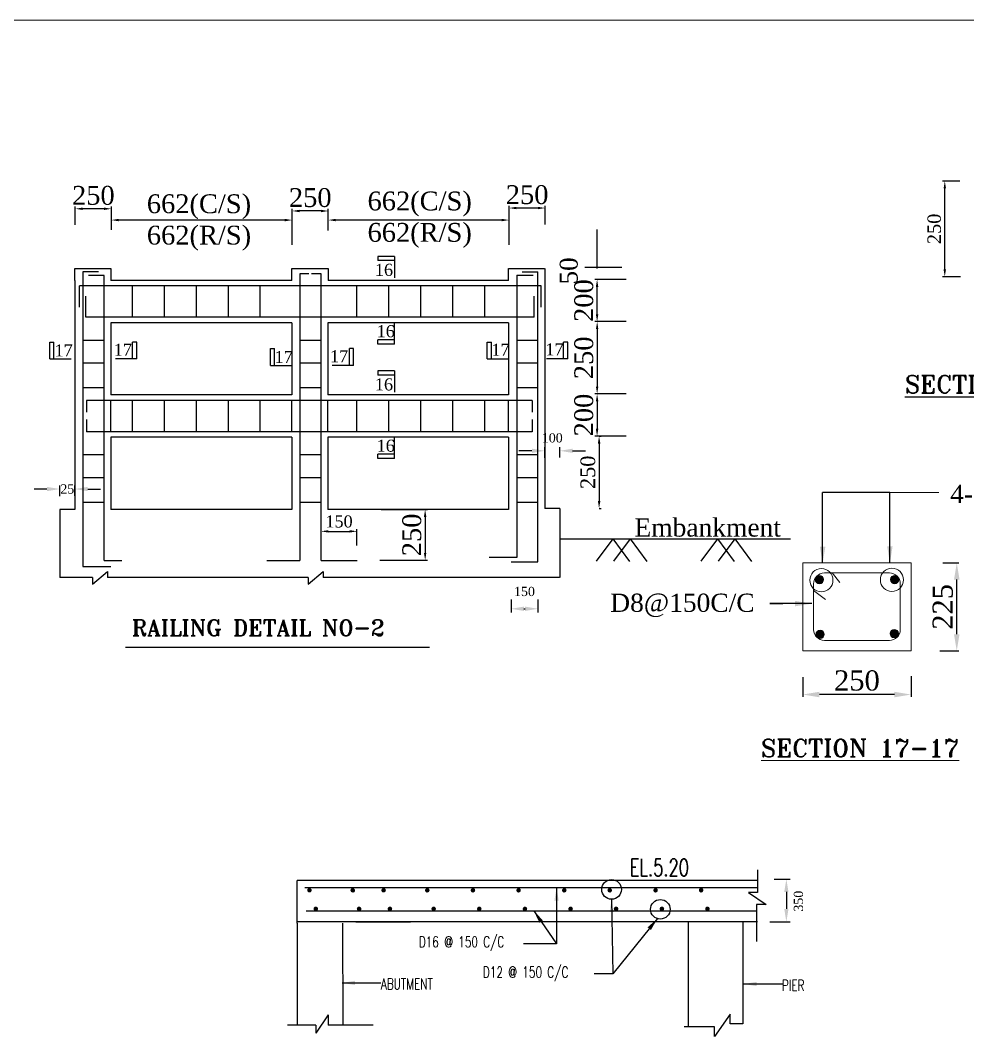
# Model space of a CAD drawing. Extents: x -545075 to 1728153, y -708141 to -305611.
# Drawn here: x 1132275 to 1157959, y -637099 to -609549 of the extents above; entities that cross this region are included whole.
import ezdxf

# ---------------------------------------------------------------- set-up
doc = ezdxf.new("R2010")
doc.units = 0
doc.header["$MEASUREMENT"] = 0
doc.layers.get('0').update_dxf_attribs({"linetype": 'CONTINUOUS'})
doc.layers.get('DEFPOINTS').update_dxf_attribs({"linetype": 'CONTINUOUS'})
doc.layers.add('LINE', color=7, linetype='CONTINUOUS')
doc.layers.add('Other line', color=7, linetype='CONTINUOUS', lineweight=15)
doc.styles.add('BIG', font='ROMANT.SHX')
doc.styles.add('RS100', font='ROMANS', dxfattribs={"width": 0.7, "height": 100})
doc.styles.get("Standard").update_dxf_attribs({"font": 'times.ttf', "height": 250})
doc.styles.add('style1', font='times.ttf')
doc.dimstyles.new('3', dxfattribs={"dimtxt": 225, "dimasz": 350, "dimexe": 100, "dimexo": 25, "dimgap": 9, "dimtad": 0, "dimdec": 0, "dimzin": 0, "dimdsep": 46, "dimtxsty": 'Standard', "dimcen": 0, "dimclrt": 256, "dimadec": 0, "dimazin": 0, "dimtfac": 1, "dimtdec": 0, "dimtofl": 0, "dimtmove": 2, "dimatfit": 3, "dimfxl": 1, "dimtolj": 1, "dimtzin": 0, "dimarcsym": 0})
doc.dimstyles.get("Standard").update_dxf_attribs({"dimtxt": 75, "dimasz": 75, "dimexe": 60, "dimexo": 60, "dimgap": 100, "dimtad": 1, "dimdec": 0, "dimzin": 0, "dimdsep": 46, "dimtxsty": 'style1', "dimcen": 0.09, "dimclrd": 5, "dimclre": 5, "dimadec": 0, "dimazin": 0, "dimtfac": 1, "dimtdec": 0, "dimtofl": 0, "dimtmove": 0, "dimatfit": 3, "dimfxl": 1, "dimtolj": 1, "dimtzin": 0, "dimarcsym": 0})

# ---------------------------------------------------------------- blocks, each defined once
blk = doc.blocks.new('*D103')
at = {"layer": 'DEFPOINTS', "color": 0, "lineweight": -2}
for p in [(1145525, -614637), (1146505, -615140), (1145525, -615271)]:
    blk.add_point(p, dxfattribs=at)
at = {"layer": 'LINE', "lineweight": -2}
for p, q in [((1145525, -615211), (1145525, -614577)), ((1146305, -614637), (1145725, -614637)), ((1146505, -615080), (1146505, -614577))]:
    blk.add_line(p, q, dxfattribs=at)
for points in [[(1145725, -614604), (1145725, -614670), (1145525, -614637)], [(1146305, -614604), (1146305, -614670), (1146505, -614637)]]:
    blk.add_solid(points, dxfattribs=at)
at = {"layer": 'LINE', "color": 0, "insert": (1146015, -614277), "char_height": 70, "attachment_point": 5, "style": 'style1'}
blk.add_mtext('\\A1;{\\H7.292x;250}', dxfattribs=at)
blk = doc.blocks.new('*D104')
at = {"layer": 'DEFPOINTS', "color": 0, "lineweight": -2}
for p in [(1133764, -614657), (1133764, -615150), (1134744, -615288)]:
    blk.add_point(p, dxfattribs=at)
at = {"layer": 'LINE', "lineweight": -2}
for p, q in [((1133764, -615090), (1133764, -614597)), ((1134744, -615228), (1134744, -614597)), ((1134544, -614657), (1133964, -614657))]:
    blk.add_line(p, q, dxfattribs=at)
for points in [[(1133964, -614624), (1133964, -614690), (1133764, -614657)], [(1134544, -614624), (1134544, -614690), (1134744, -614657)]]:
    blk.add_solid(points, dxfattribs=at)
at = {"layer": 'LINE', "color": 0, "insert": (1134254, -614297), "char_height": 70, "attachment_point": 5, "style": 'style1'}
blk.add_mtext('\\A1;{\\H7.292x;250}', dxfattribs=at)
blk = doc.blocks.new('*D105')
at = {"layer": 'DEFPOINTS', "color": 0, "lineweight": -2}
for p in [(1139645, -614717), (1139645, -615305), (1140625, -615305)]:
    blk.add_point(p, dxfattribs=at)
at = {"layer": 'LINE', "lineweight": -2}
for p, q in [((1139645, -615245), (1139645, -614657)), ((1140425, -614717), (1139845, -614717)), ((1140625, -615245), (1140625, -614657))]:
    blk.add_line(p, q, dxfattribs=at)
for points in [[(1139845, -614684), (1139845, -614750), (1139645, -614717)], [(1140425, -614684), (1140425, -614750), (1140625, -614717)]]:
    blk.add_solid(points, dxfattribs=at)
at = {"layer": 'LINE', "color": 0, "insert": (1140135, -614357), "char_height": 70, "attachment_point": 5, "style": 'style1'}
blk.add_mtext('\\A1;{\\H7.292x;250}', dxfattribs=at)
blk = doc.blocks.new('*D106')
at = {"layer": 'DEFPOINTS', "color": 0, "lineweight": -2}
for p in [(1141998, -622809), (1141957, -624186), (1143250, -624186)]:
    blk.add_point(p, dxfattribs=at)
at = {"layer": 'LINE', "lineweight": -2}
for p, q in [((1142058, -622809), (1143310, -622809)), ((1143250, -623009), (1143250, -623986)), ((1142017, -624186), (1143310, -624186))]:
    blk.add_line(p, q, dxfattribs=at)
for points in [[(1143217, -623009), (1143283, -623009), (1143250, -622809)], [(1143217, -623986), (1143283, -623986), (1143250, -624186)]]:
    blk.add_solid(points, dxfattribs=at)
at = {"layer": 'LINE', "color": 0, "insert": (1142890, -623497), "char_height": 70, "attachment_point": 5, "rotation": 90, "style": 'style1'}
blk.add_mtext('\\A1;{\\H7.292x;250}', dxfattribs=at)
blk = doc.blocks.new('*D107')
at = {"layer": 'DEFPOINTS', "color": 0, "lineweight": -2}
for p in [(1141402, -623401), (1140428, -623766), (1141402, -623844)]:
    blk.add_point(p, dxfattribs=at)
at = {"layer": 'LINE', "lineweight": -2}
for p, q in [((1140428, -623706), (1140428, -623341)), ((1140628, -623401), (1141202, -623401)), ((1141402, -623784), (1141402, -623341))]:
    blk.add_line(p, q, dxfattribs=at)
for points in [[(1140628, -623368), (1140628, -623434), (1140428, -623401)], [(1141202, -623368), (1141202, -623434), (1141402, -623401)]]:
    blk.add_solid(points, dxfattribs=at)
at = {"layer": 'LINE', "color": 0, "insert": (1140915, -623135), "char_height": 70, "attachment_point": 5, "style": 'style1'}
blk.add_mtext('\\A1;{\\H4.667x;150}', dxfattribs=at)
blk = doc.blocks.new('*D108')
at = {"layer": 'DEFPOINTS', "color": 0, "lineweight": -2}
for p in [(1147912, -616574), (1148757, -616574), (1148757, -617717)]:
    blk.add_point(p, dxfattribs=at)
at = {"layer": 'LINE', "lineweight": -2}
for p, q in [((1148697, -616574), (1147852, -616574)), ((1147912, -617517), (1147912, -616774)), ((1148697, -617717), (1147852, -617717))]:
    blk.add_line(p, q, dxfattribs=at)
for points in [[(1147878, -616774), (1147945, -616774), (1147912, -616574)], [(1147878, -617517), (1147945, -617517), (1147912, -617717)]]:
    blk.add_solid(points, dxfattribs=at)
at = {"layer": 'LINE', "color": 0, "insert": (1147552, -617145), "char_height": 70, "attachment_point": 5, "rotation": 90, "style": 'style1'}
blk.add_mtext('\\A1;{\\H7.292x;200}', dxfattribs=at)
blk = doc.blocks.new('*D109')
at = {"layer": 'DEFPOINTS', "color": 0, "lineweight": -2}
for p in [(1148757, -617717), (1147913, -619677), (1148757, -619677)]:
    blk.add_point(p, dxfattribs=at)
at = {"layer": 'LINE', "lineweight": -2}
for p, q in [((1148697, -617717), (1147853, -617717)), ((1147913, -617917), (1147913, -619477)), ((1148697, -619677), (1147853, -619677))]:
    blk.add_line(p, q, dxfattribs=at)
for points in [[(1147880, -617917), (1147946, -617917), (1147913, -617717)], [(1147880, -619477), (1147946, -619477), (1147913, -619677)]]:
    blk.add_solid(points, dxfattribs=at)
at = {"layer": 'LINE', "color": 0, "insert": (1147553, -618697), "char_height": 70, "attachment_point": 5, "rotation": 90, "style": 'style1'}
blk.add_mtext('\\A1;{\\H7.292x;250}', dxfattribs=at)
blk = doc.blocks.new('*D110')
at = {"layer": 'DEFPOINTS', "color": 0, "lineweight": -2}
for p in [(1148757, -619677), (1147912, -620821), (1148757, -620821)]:
    blk.add_point(p, dxfattribs=at)
at = {"layer": 'LINE', "lineweight": -2}
for p, q in [((1148697, -619677), (1147852, -619677)), ((1147912, -619877), (1147912, -620621)), ((1148697, -620821), (1147852, -620821))]:
    blk.add_line(p, q, dxfattribs=at)
for points in [[(1147878, -619877), (1147945, -619877), (1147912, -619677)], [(1147878, -620621), (1147945, -620621), (1147912, -620821)]]:
    blk.add_solid(points, dxfattribs=at)
at = {"layer": 'LINE', "color": 0, "insert": (1147552, -620249), "char_height": 70, "attachment_point": 5, "rotation": 90, "style": 'style1'}
blk.add_mtext('\\A1;{\\H7.292x;200}', dxfattribs=at)
blk = doc.blocks.new('*D87')
at = {"layer": 'DEFPOINTS', "color": 0, "lineweight": -2}
for p in [(1145578, -625224), (1146308, -625224), (1146308, -625500)]:
    blk.add_point(p, dxfattribs=at)
at = {"layer": 'LINE', "color": 0, "lineweight": -2}
for p, q in [((1145578, -625249), (1145578, -625600)), ((1146308, -625249), (1146308, -625600)), ((1145928, -625500), (1145958, -625500))]:
    blk.add_line(p, q, dxfattribs=at)
for points in [[(1145928, -625442), (1145928, -625559), (1145578, -625500)], [(1145958, -625442), (1145958, -625559), (1146308, -625500)]]:
    blk.add_solid(points, dxfattribs=at)
at = {"layer": 'LINE', "insert": (1145943, -625032), "char_height": 250, "attachment_point": 5}
blk.add_mtext('\\A1;150', dxfattribs=at)
blk = doc.blocks.new('*D121')
at = {"layer": 'DEFPOINTS', "color": 0, "lineweight": -2}
for p in [(1157338, -613906), (1157802, -613906), (1157823, -616498)]:
    blk.add_point(p, dxfattribs=at)
at = {"layer": 'LINE', "lineweight": -2}
for p, q in [((1157742, -613906), (1157278, -613906)), ((1157338, -616298), (1157338, -614106)), ((1157763, -616498), (1157278, -616498))]:
    blk.add_line(p, q, dxfattribs=at)
for points in [[(1157305, -614106), (1157371, -614106), (1157338, -613906)], [(1157305, -616298), (1157371, -616298), (1157338, -616498)]]:
    blk.add_solid(points, dxfattribs=at)
at = {"layer": 'LINE', "color": 0, "insert": (1157053, -615202), "char_height": 50, "attachment_point": 5, "rotation": 90, "style": 'style1'}
blk.add_mtext('\\A1;{\\H7.292x;250}', dxfattribs=at)
blk = doc.blocks.new('*D126')
at = {"layer": 'DEFPOINTS', "color": 0, "lineweight": -2}
for p in [(1133752, -622254), (1133346, -622469), (1133752, -622460)]:
    blk.add_point(p, dxfattribs=at)
at = {"layer": 'LINE', "color": 0, "lineweight": -2}
for p, q in [((1132996, -622254), (1132646, -622254)), ((1133346, -622444), (1133346, -622154)), ((1133752, -622435), (1133752, -622154)), ((1134102, -622254), (1134452, -622254))]:
    blk.add_line(p, q, dxfattribs=at)
for points in [[(1132996, -622196), (1132996, -622312), (1133346, -622254)], [(1134102, -622196), (1134102, -622312), (1133752, -622254)]]:
    blk.add_solid(points, dxfattribs=at)
at = {"layer": 'LINE', "insert": (1133549, -622254), "char_height": 250, "attachment_point": 5}
blk.add_mtext('\\A1;25', dxfattribs=at)
blk = doc.blocks.new('*D127')
at = {"layer": 'DEFPOINTS', "color": 0, "lineweight": -2}
for p in [(1146899, -621218), (1146493, -621433), (1146899, -621424)]:
    blk.add_point(p, dxfattribs=at)
at = {"layer": 'LINE', "color": 0, "lineweight": -2}
for p, q in [((1146143, -621218), (1145793, -621218)), ((1146493, -621408), (1146493, -621118)), ((1146899, -621399), (1146899, -621118)), ((1147249, -621218), (1147599, -621218))]:
    blk.add_line(p, q, dxfattribs=at)
for points in [[(1146143, -621160), (1146143, -621276), (1146493, -621218)], [(1147249, -621160), (1147249, -621276), (1146899, -621218)]]:
    blk.add_solid(points, dxfattribs=at)
at = {"layer": 'LINE', "insert": (1146696, -620868), "char_height": 250, "attachment_point": 5}
blk.add_mtext('\\A1;100', dxfattribs=at)
blk = doc.blocks.new('*D152')
at = {"layer": 'DEFPOINTS', "color": 0, "lineweight": -2}
for p in [(1153488, -627292), (1156424, -627268), (1153488, -627825)]:
    blk.add_point(p, dxfattribs=at)
at = {"layer": 'LINE', "lineweight": -2}
for p, q in [((1153488, -627352), (1153488, -627885)), ((1156424, -627328), (1156424, -627885)), ((1155974, -627825), (1153938, -627825))]:
    blk.add_line(p, q, dxfattribs=at)
for points in [[(1153938, -627750), (1153938, -627900), (1153488, -627825)], [(1155974, -627750), (1155974, -627900), (1156424, -627825)]]:
    blk.add_solid(points, dxfattribs=at)
at = {"layer": 'LINE', "color": 0, "lineweight": 13, "insert": (1154956, -627447), "char_height": 75, "attachment_point": 5, "style": 'style1'}
blk.add_mtext('\\A1;{\\H7.292x;250}', dxfattribs=at)
blk = doc.blocks.new('*D153')
at = {"layer": 'DEFPOINTS', "color": 0, "lineweight": -2}
for p in [(1157228, -624258), (1157663, -624258), (1157145, -626640)]:
    blk.add_point(p, dxfattribs=at)
at = {"layer": 'LINE', "lineweight": -2}
for p, q in [((1157288, -624258), (1157723, -624258)), ((1157663, -626190), (1157663, -624708)), ((1157205, -626640), (1157723, -626640))]:
    blk.add_line(p, q, dxfattribs=at)
for points in [[(1157588, -624708), (1157738, -624708), (1157663, -624258)], [(1157588, -626190), (1157738, -626190), (1157663, -626640)]]:
    blk.add_solid(points, dxfattribs=at)
at = {"layer": 'LINE', "color": 0, "lineweight": 13, "insert": (1157285, -625449), "char_height": 75, "attachment_point": 5, "rotation": 90, "style": 'style1'}
blk.add_mtext('\\A1;{\\H7.292x;225}', dxfattribs=at)
blk = doc.blocks.new('*D546')
at = {"layer": 'DEFPOINTS', "color": 0, "lineweight": -2}
for p in [(1152687, -632826), (1152572, -633984), (1153043, -633984)]:
    blk.add_point(p, dxfattribs=at)
at = {"layer": 'LINE', "color": 0, "lineweight": -2}
for p, q in [((1152712, -632826), (1153143, -632826)), ((1153043, -633176), (1153043, -633634)), ((1152597, -633984), (1153143, -633984))]:
    blk.add_line(p, q, dxfattribs=at)
for points in [[(1152985, -633176), (1153101, -633176), (1153043, -632826)], [(1152985, -633634), (1153101, -633634), (1153043, -633984)]]:
    blk.add_solid(points, dxfattribs=at)
at = {"layer": 'LINE', "insert": (1153371, -633426), "char_height": 250, "attachment_point": 5, "rotation": 90}
blk.add_mtext('\\A1;350', dxfattribs=at)
blk = doc.blocks.new('*D660')
at = {"layer": 'DEFPOINTS', "color": 0, "lineweight": -2}
for p in [(1147912, -620821), (1147912, -622781), (1147966, -622781)]:
    blk.add_point(p, dxfattribs=at)
at = {"layer": 'LINE', "lineweight": -2}
for p, q in [((1147972, -620821), (1148026, -620821)), ((1147966, -621021), (1147966, -622581)), ((1147972, -622781), (1148026, -622781))]:
    blk.add_line(p, q, dxfattribs=at)
for points in [[(1147933, -621021), (1148000, -621021), (1147966, -620821)], [(1147933, -622581), (1148000, -622581), (1147966, -622781)]]:
    blk.add_solid(points, dxfattribs=at)
at = {"layer": 'LINE', "color": 0, "insert": (1147663, -621801), "char_height": 70, "attachment_point": 5, "rotation": 90, "style": 'style1'}
blk.add_mtext('\\A1;{\\H5.714x;250}', dxfattribs=at)

msp = doc.modelspace()

# ---------------------------------------------------------------- hatches: boundary and pattern name
at = {"layer": 'Other line', "lineweight": 13}
for points in [[(1153941.126, -624595.257, 1), (1153941.126, -624820.711, 1)], [(1156082.063, -624662.035, 0.04959069), (1156045.519, -624616.883, 0.158759106), (1155979.126, -624595.257, 1), (1155979.126, -624820.711, 0.543265117)], [(1153958.126, -626081.257, 1), (1153958.126, -626306.711, 1)], [(1155968.126, -626059.257, 1), (1155968.126, -626284.711, 1)]]:
    msp.add_hatch(color=0, dxfattribs=at).paths.add_polyline_path(points)

# ---------------------------------------------------------------- linework, layer by layer
at = {"color": 7, "linetype": 'ByBlock', "lineweight": 20}
msp.add_lwpolyline([(1102269.689, -661461.155), (1102269.689, -609548.615), (1175681.362, -609548.615), (1175681.362, -661461.155), (1102269.689, -661461.155)], close=True, dxfattribs=at)
at = {"layer": 'LINE'}
for p, q in [((1134744.176, -615059.733), (1134744.176, -614902.944)), ((1139644.676, -615638.478), (1139644.676, -614902.944)), ((1140624.776, -615059.733), (1140624.776, -614902.944)), ((1145525.276, -615638.478), (1145525.276, -614902.944)), ((1139444.676, -614962.944), (1134944.176, -614962.944)), ((1145325.276, -614962.944), (1140824.776, -614962.944)), ((1142421.898, -615949.886), (1141965.37, -615949.886)), ((1141965.37, -615949.886), (1141965.37, -616063.51)), ((1142421.898, -615949.886), (1142421.898, -616527.634)), ((1133751.954, -616601.393), (1133751.954, -616274.693)), ((1133751.954, -616274.693), (1134732.054, -616274.693)), ((1134732.054, -616274.693), (1134732.054, -616601.393)), ((1139636.604, -616602.817), (1139636.604, -616276.117)), ((1139636.604, -616276.117), (1140616.704, -616276.117)), ((1140616.704, -616276.117), (1140616.704, -616602.817)), ((1142421.898, -616063.51), (1141965.37, -616063.51)), ((1145507.631, -616601.393), (1145507.631, -616274.693)), ((1145507.631, -616274.693), (1146487.731, -616274.693)), ((1146493.254, -616274.693), (1146493.254, -616601.393)), ((1148585.498, -616249.122), (1147579.819, -616249.122)), ((1133970.138, -616365.505), (1133970.138, -624353.978)), ((1134391.11, -616365.505), (1133970.138, -616365.505)), ((1134547.26, -616467.749), (1134126.287, -616467.749)), ((1134547.26, -624189.741), (1134547.26, -616467.749)), ((1139850.738, -616416.559), (1139850.738, -624195.758)), ((1140099.396, -616416.559), (1139850.738, -616416.559)), ((1140427.86, -616416.559), (1140169.009, -616416.559)), ((1140427.86, -624195.617), (1140427.86, -616416.559)), ((1145731.338, -616460.486), (1145731.338, -624109.304)), ((1145731.338, -616460.486), (1146176.191, -616460.486)), ((1145881.395, -616368.203), (1146308.46, -616368.203)), ((1146308.46, -624228.138), (1146308.46, -616368.203)), ((1133751.954, -616601.393), (1133751.954, -620848.493)), ((1133751.954, -616601.393), (1133751.954, -622808.693)), ((1146393.65, -616749.348), (1133875.497, -616749.348)), ((1133875.497, -617324.391), (1133875.497, -616749.348)), ((1139636.604, -616601.393), (1134732.054, -616601.393)), ((1135312.193, -617596.887), (1135312.193, -616749.348)), ((1136179.476, -617596.887), (1136179.476, -616749.348)), ((1136179.476, -617596.887), (1136179.476, -616749.348)), ((1137046.759, -617596.887), (1137046.759, -616749.348)), ((1137914.041, -617596.887), (1137914.041, -616749.348)), ((1138781.324, -617596.887), (1138781.324, -616749.348)), ((1138781.324, -617596.887), (1138781.324, -616749.348)), ((1145507.631, -616601.393), (1140616.704, -616601.393)), ((1141394.924, -617596.887), (1141394.924, -616749.348)), ((1142262.207, -617596.887), (1142262.207, -616749.348)), ((1143129.49, -617596.887), (1143129.49, -616749.348)), ((1143996.773, -617596.887), (1143996.773, -616749.348)), ((1144864.055, -617596.887), (1144864.055, -616749.348)), ((1146393.65, -617324.391), (1146393.65, -616749.348)), ((1146493.254, -616601.393), (1146493.254, -622780.976)), ((1134046.961, -617596.887), (1134046.961, -617021.844)), ((1146208.761, -617596.887), (1146208.761, -617021.844)), ((1146208.761, -617596.887), (1134046.961, -617596.887)), ((1139632.554, -617744.843), (1134732.054, -617744.843)), ((1134732.054, -617744.843), (1134732.054, -619705.043)), ((1139632.554, -617744.843), (1139632.554, -619705.043)), ((1145513.154, -617744.843), (1140612.654, -617744.843)), ((1140612.654, -617744.843), (1140612.654, -619705.043)), ((1142423.401, -618322.59), (1142423.401, -617744.843)), ((1145513.154, -617744.843), (1145513.154, -619705.043)), ((1134547.26, -618223.759), (1133970.138, -618223.759)), ((1140427.86, -618223.759), (1139850.738, -618223.759)), ((1142423.401, -618208.966), (1141966.874, -618208.966)), ((1141966.874, -618322.59), (1141966.874, -618208.966)), ((1146308.46, -618223.759), (1145731.338, -618223.759)), ((1133071.399, -618724.943), (1133071.399, -618268.415)), ((1133071.399, -618268.415), (1133185.023, -618268.415)), ((1133185.023, -618724.943), (1133185.023, -618268.415)), ((1135316.149, -618724.943), (1135316.149, -618268.415)), ((1135429.772, -618268.415), (1135316.149, -618268.415)), ((1135429.772, -618724.943), (1135429.772, -618268.415)), ((1139054.807, -618902.677), (1139054.807, -618446.149)), ((1139054.807, -618446.149), (1139168.43, -618446.149)), ((1139168.43, -618902.677), (1139168.43, -618446.149)), ((1141196.749, -618902.677), (1141196.749, -618446.149)), ((1141310.372, -618446.149), (1141196.749, -618446.149)), ((1141310.372, -618902.677), (1141310.372, -618446.149)), ((1142423.401, -618322.59), (1141966.874, -618322.59)), ((1144935.407, -618724.943), (1144935.407, -618268.415)), ((1144935.407, -618268.415), (1145049.03, -618268.415)), ((1145049.03, -618724.943), (1145049.03, -618268.415)), ((1147002.835, -618724.943), (1147002.835, -618268.415)), ((1147116.459, -618268.415), (1147002.835, -618268.415)), ((1147116.459, -618724.943), (1147116.459, -618268.415)), ((1133071.399, -618724.943), (1133649.147, -618724.943)), ((1135429.772, -618724.943), (1134852.025, -618724.943)), ((1144935.407, -618724.943), (1145513.154, -618724.943)), ((1147116.459, -618724.943), (1146538.711, -618724.943)), ((1134547.26, -618842.382), (1133970.138, -618842.382)), ((1139054.807, -618902.677), (1139632.554, -618902.677)), ((1140427.86, -618842.382), (1139850.738, -618842.382)), ((1141310.372, -618902.677), (1140732.625, -618902.677)), ((1142421.898, -619053.536), (1141965.37, -619053.536)), ((1141965.37, -619053.536), (1141965.37, -619167.16)), ((1142421.898, -619053.536), (1142421.898, -619631.284)), ((1146308.46, -618842.382), (1145731.338, -618842.382)), ((1142421.898, -619167.16), (1141965.37, -619167.16)), ((1134547.26, -619513.099), (1133970.138, -619513.099)), ((1140427.86, -619513.099), (1139850.738, -619513.099)), ((1146308.46, -619513.099), (1145731.338, -619513.099)), ((1146151.543, -619852.998), (1134068.616, -619852.998)), ((1134068.616, -619852.998), (1134068.616, -620172.224)), ((1139632.554, -619705.043), (1134732.054, -619705.043)), ((1134732.054, -620700.537), (1134732.054, -619852.998)), ((1135312.193, -620700.537), (1135312.193, -619852.998)), ((1136179.476, -620700.537), (1136179.476, -619852.998)), ((1137046.759, -620700.537), (1137046.759, -619852.998)), ((1137914.041, -620700.537), (1137914.041, -619852.998)), ((1138781.324, -620700.537), (1138781.324, -619852.998)), ((1139632.554, -620700.537), (1139632.554, -619852.998)), ((1145513.154, -619705.043), (1140612.654, -619705.043)), ((1140612.654, -620700.537), (1140612.654, -619852.998)), ((1141394.924, -620700.537), (1141394.924, -619852.998)), ((1142262.207, -620700.537), (1142262.207, -619852.998)), ((1143129.49, -620700.537), (1143129.49, -619852.998)), ((1143996.773, -620700.537), (1143996.773, -619852.998)), ((1144864.055, -620700.537), (1144864.055, -619852.998)), ((1145513.154, -620700.537), (1145513.154, -619852.998)), ((1146151.543, -619852.998), (1146151.543, -620172.224)), ((1134068.616, -620369.235), (1134068.616, -620700.537)), ((1146151.543, -620369.235), (1146151.543, -620700.537)), ((1146151.543, -620700.537), (1134068.616, -620700.537)), ((1139632.554, -620848.493), (1134732.054, -620848.493)), ((1134732.054, -620848.493), (1134732.054, -622808.693)), ((1139632.554, -620848.493), (1139632.554, -622808.693)), ((1145513.154, -620848.493), (1140612.654, -620848.493)), ((1140612.654, -620848.493), (1140612.654, -622808.693)), ((1142423.401, -621426.24), (1142423.401, -620848.493)), ((1145513.154, -620848.493), (1145513.154, -622808.693)), ((1134547.26, -621327.409), (1133970.138, -621327.409)), ((1140427.86, -621327.409), (1139850.738, -621327.409)), ((1142423.401, -621312.616), (1141966.874, -621312.616)), ((1141966.874, -621426.24), (1141966.874, -621312.616)), ((1142423.401, -621426.24), (1141966.874, -621426.24)), ((1146308.46, -621327.409), (1145731.338, -621327.409)), ((1134547.26, -621946.032), (1133970.138, -621946.032)), ((1140427.86, -621946.032), (1139850.738, -621946.032)), ((1146308.46, -621946.032), (1145731.338, -621946.032)), ((1134547.26, -622616.749), (1133970.138, -622616.749)), ((1140427.86, -622616.749), (1139850.738, -622616.749)), ((1146308.46, -622616.749), (1145731.338, -622616.749)), ((1133751.954, -622808.693), (1133345.751, -622808.693)), ((1133345.751, -622808.693), (1133345.751, -622808.693)), ((1133345.751, -622808.693), (1133345.751, -624652.247)), ((1139632.554, -622808.693), (1134732.054, -622808.693)), ((1145513.154, -622808.693), (1140612.654, -622808.693)), ((1146900.474, -622780.976), (1146493.254, -622780.976)), ((1146900.474, -622780.976), (1146900.474, -623406.319)), ((1146900.474, -623406.319), (1146900.474, -624652.247)), ((1146900.474, -623607.419), (1153156.813, -623607.419)), ((1134547.26, -624189.741), (1135030.984, -624189.741)), ((1138955.351, -624195.758), (1139850.738, -624195.758)), ((1140427.86, -624195.617), (1141410.441, -624195.617)), ((1145731.338, -624109.304), (1144987.628, -624109.304)), ((1145578.255, -624228.138), (1146308.46, -624228.138)), ((1133970.138, -624353.978), (1134732.678, -624353.978)), ((1134233.024, -624828.655), (1134640.188, -624488.783)), ((1134640.188, -624488.783), (1134640.188, -624652.247)), ((1140074.655, -624828.655), (1140481.819, -624488.783)), ((1140481.819, -624488.783), (1140481.819, -624652.247)), ((1134233.024, -624652.247), (1133345.751, -624652.247)), ((1134233.024, -624652.247), (1134233.024, -624828.655)), ((1140074.655, -624652.247), (1134640.188, -624652.247)), ((1140074.655, -624652.247), (1140074.655, -624828.655)), ((1146895.804, -624652.247), (1140481.819, -624652.247)), ((1135124.729, -626542.995), (1143363.585, -626542.995)), ((1141370.893, -632865.76), (1139783.573, -632865.76)), ((1152260.893, -633065.537), (1139992.307, -633065.537)), ((1152260.893, -632865.76), (1141370.893, -632865.76)), ((1152233.596, -633698.824), (1140020.307, -633698.824)), ((1141370.893, -633984.337), (1139783.573, -633984.337)), ((1139783.573, -634017.949), (1139783.573, -636782.436)), ((1141026.999, -636784.674), (1141021.073, -634017.949)), ((1152260.893, -633984.337), (1141370.893, -633984.337)), ((1141370.893, -633984.337), (1142855.893, -633984.337)), ((1142855.893, -633984.337), (1142113.393, -633984.337)), ((1150380.307, -633984.337), (1150380.307, -636817.048)), ((1151865.307, -633984.337), (1151865.307, -636748.824)), ((1148335.746, -635397.142), (1147831.497, -635397.142)), ((1140617.033, -636506.832), (1140283.454, -637006.948)), ((1140617.033, -636506.832), (1140617.033, -636784.674)), ((1140283.454, -636784.674), (1139516.223, -636784.674)), ((1140283.454, -636784.674), (1140283.454, -637006.948)), ((1141839.537, -636784.674), (1140617.033, -636784.674))]:
    msp.add_line(p, q, dxfattribs=at)
at = {"layer": 'LINE', "color": 0, "linetype": 'ByBlock', "lineweight": -2}
for p, q in [((1148336.307, -623607.419), (1147884.307, -624212.578)), ((1148336.307, -623607.419), (1148790.307, -624221.578)), ((1148805.307, -623607.419), (1148353.307, -624212.578)), ((1148805.307, -623607.419), (1149259.307, -624221.578)), ((1151176.307, -623607.419), (1150724.307, -624212.578)), ((1151176.307, -623607.419), (1151630.307, -624221.578)), ((1151645.307, -623607.419), (1151193.307, -624212.578)), ((1151645.307, -623607.419), (1152099.307, -624221.578)), ((1139783.573, -634017.949), (1139783.573, -632865.76))]:
    msp.add_line(p, q, dxfattribs=at)
at = {"layer": 'LINE', "lineweight": 13}
for p, q in [((1153488.249, -626639.505), (1153488.249, -624257.192)), ((1156423.844, -626639.505), (1156423.844, -624257.192)), ((1154075.368, -624529.679), (1155836.725, -624529.679)), ((1154280.201, -624529.679), (1154492.187, -624786.026)), ((1153781.808, -626065.596), (1153781.808, -624814.192)), ((1156130.285, -626065.596), (1156130.285, -624759.192)), ((1154075.368, -626359.155), (1155836.725, -626359.155)), ((1153488.249, -626639.505), (1156423.844, -626639.505))]:
    msp.add_line(p, q, dxfattribs=at)
for points in [[(1153941.126, -624820.711, -1), (1153941.126, -624595.257, -1)], [(1155979.126, -624820.711, -1), (1155979.126, -624595.257, -1)], [(1153958.126, -626306.711, -1), (1153958.126, -626081.257, -1)], [(1155968.126, -626284.711, -1), (1155968.126, -626059.257, -1)]]:
    msp.add_lwpolyline(points, format="xyb", close=True, dxfattribs=at)
msp.add_lwpolyline([(1153781.808, -625008.902), (1154100.012, -625253.01)], dxfattribs=at)
at = {"layer": 'LINE'}
for points in [[(1152260.893, -632579.29), (1152260.893, -633192.937), (1152015.209, -633192.937), (1152492.928, -633520.214), (1152233.596, -633520.214), (1152233.596, -634515.684)], [(1151865.307, -636748.824), (1151520.657, -636748.824), (1151520.657, -636488.368), (1151092.977, -637096.888), (1151092.977, -636835.528), (1150275.897, -636835.528)]]:
    msp.add_lwpolyline(points, dxfattribs=at)
at = {"layer": 'LINE', "color": 0, "lineweight": 13, "const_width": 60.48}
for points in [[(1140082.546, -633129.96, 1), (1140143.026, -633129.96, 1)], [(1141255.546, -633129.96, 1), (1141316.026, -633129.96, 1)], [(1142093.546, -633129.96, 1), (1142154.026, -633129.96, 1)], [(1143278.134, -633130.146, 1), (1143338.614, -633130.146, 1)], [(1144515.636, -633130.146, 1), (1144576.116, -633130.146, 1)], [(1145753.134, -633131.485, 1), (1145813.614, -633131.485, 1)], [(1146991.546, -633129.96, 1), (1147052.026, -633129.96, 1)], [(1148223.546, -633129.96, 1), (1148284.026, -633129.96, 1)], [(1149467.546, -633129.96, 1), (1149528.026, -633129.96, 1)], [(1150701.546, -633129.96, 1), (1150762.026, -633129.96, 1)], [(1140254.546, -633633.96, 1), (1140315.026, -633633.96, 1)], [(1141427.546, -633633.96, 1), (1141488.026, -633633.96, 1)], [(1142265.546, -633633.96, 1), (1142326.026, -633633.96, 1)], [(1143450.134, -633634.146, 1), (1143510.614, -633634.146, 1)], [(1144687.636, -633634.146, 1), (1144748.116, -633634.146, 1)], [(1145925.134, -633635.485, 1), (1145985.614, -633635.485, 1)], [(1147163.546, -633633.96, 1), (1147224.026, -633633.96, 1)], [(1148395.546, -633633.96, 1), (1148456.026, -633633.96, 1)], [(1149639.546, -633633.96, 1), (1149700.026, -633633.96, 1)], [(1150873.546, -633633.96, 1), (1150934.026, -633633.96, 1)]]:
    msp.add_lwpolyline(points, format="xyb", close=True, dxfattribs=at)
at = {"layer": 'LINE'}
for points in [[(1140135.849, -633127.821, -1), (1140086.349, -633127.821, -1)], [(1142146.536, -633127.821, -1), (1142097.036, -633127.821, -1)], [(1145808.124, -633131.485, -1), (1145758.624, -633131.485, -1)], [(1141322.437, -633154.896, -1), (1141272.937, -633154.896, -1)], [(1143333.124, -633154.896, -1), (1143283.624, -633154.896, -1)], [(1144570.624, -633154.896, -1), (1144521.124, -633154.896, -1)], [(1147045.624, -633154.896, -1), (1146996.124, -633154.896, -1)], [(1148283.124, -633154.896, -1), (1148233.624, -633154.896, -1)], [(1149520.624, -633154.896, -1), (1149471.124, -633154.896, -1)], [(1150758.124, -633154.896, -1), (1150708.624, -633154.896, -1)], [(1140307.849, -633631.821, -1), (1140258.349, -633631.821, -1)], [(1141494.437, -633658.896, -1), (1141444.937, -633658.896, -1)], [(1142318.536, -633631.821, -1), (1142269.036, -633631.821, -1)], [(1143505.124, -633658.896, -1), (1143455.624, -633658.896, -1)], [(1144742.624, -633658.896, -1), (1144693.124, -633658.896, -1)], [(1145980.124, -633635.485, -1), (1145930.624, -633635.485, -1)], [(1147217.624, -633658.896, -1), (1147168.124, -633658.896, -1)], [(1148455.124, -633658.896, -1), (1148405.624, -633658.896, -1)], [(1149692.624, -633658.896, -1), (1149643.124, -633658.896, -1)], [(1150930.124, -633658.896, -1), (1150880.624, -633658.896, -1)]]:
    msp.add_lwpolyline(points, format="xyb", close=True, dxfattribs=at)
at = {"layer": 'LINE', "lineweight": 13}
for centre in [(1153992.597, -624724.88), (1155905.091, -624715.26)]:
    msp.add_circle(centre, 314.212, dxfattribs=at)
at = {"layer": 'LINE'}
for centre in [(1148304.156, -633107.642), (1149626.115, -633646.83)]:
    msp.add_circle(centre, 265.027, dxfattribs=at)
at = {"layer": 'LINE', "lineweight": 13}
for centre, start, end in [((1154075.368, -624823.238), 90, 180.003737), ((1155836.725, -624823.238), 359.996263, 90), ((1154075.368, -626065.596), 180, 270), ((1155836.725, -626065.596), 270, 0)]:
    msp.add_arc(centre, 293.56, start, end, dxfattribs=at)
at = {"layer": 'LINE'}
for points in [[(1134944.176, -614929.611), (1134944.176, -614996.278), (1134744.176, -614962.944)], [(1139444.676, -614929.611), (1139444.676, -614996.278), (1139644.676, -614962.944)], [(1140824.776, -614929.611), (1140824.776, -614996.278), (1140624.776, -614962.944)], [(1145325.276, -614929.611), (1145325.276, -614996.278), (1145525.276, -614962.944)]]:
    msp.add_solid(points, dxfattribs=at)
at = {"layer": 'Other line', "color": 0, "lineweight": 13}
for p, q in [((1155849.669, -622346.263), (1157176.506, -622346.263)), ((1153488.249, -624257.192), (1156423.844, -624257.192))]:
    msp.add_line(p, q, dxfattribs=at)

# ---------------------------------------------------------------- texts
at = {"layer": 'LINE', "width": 0.7}
for s, height, style, p in [('EL.5.20', 462, 'BIG', (1148795.26, -632744.011)), ('D16 @ 150 C/C', 297, 'RS100', (1143077.997, -634677.327)), ('D12 @ 150 C/C', 297, 'RS100', (1144816.289, -635498.152)), ('ABUTMENT', 297, 'RS100', (1142049.517, -635816.389)), ('PIER', 297, 'RS100', (1152920.758, -635855.28))]:
    msp.add_text(s, height=height, dxfattribs=dict(at, style=style)).set_placement(p)
at = {"layer": 'LINE'}
for s, insert, char_height, attachment_point, style in [('\\A1;{\\H7.292x;662(C/S)\\P662(R/S)}', (1137118.373, -615028.768), 70, 5, 'style1'), ('\\A1;{\\H7.292x;662(C/S)\\P662(R/S)}', (1143101.785, -614953.592), 70, 5, 'style1'), ('{\\LSECTION 15-15 }', (1156259.277, -619414.666), 480, 4, 'BIG'), ('RAILING DETAIL NO-2', (1135298.148, -626013.88), 435.6, 4, 'BIG')]:
    msp.add_mtext(s, dxfattribs=dict(at, insert=insert, char_height=char_height, attachment_point=attachment_point, style=style))
at = {"layer": 'LINE', "insert": (1147145.392, -616341.613), "char_height": 486, "attachment_point": 5, "rotation": 90}
msp.add_mtext('50 ', dxfattribs=at)
at = {"layer": 'LINE', "char_height": 326.7, "attachment_point": 5}
for s, insert in [('16 ', (1142133.928, -616314.488)), ('16 ', (1142181.023, -617976.763)), ('17 ', (1133448.522, -618497.251)), ('17 ', (1135054.405, -618478.271)), ('17 ', (1139414.487, -618674.468)), ('17 ', (1140916.947, -618654.846)), ('17 ', (1145292.753, -618478.203)), ('17 ', (1146755.934, -618468.391)), ('16 ', (1142133.928, -619419.494)), ('16 ', (1142181.023, -621081.769))]:
    msp.add_mtext(s, dxfattribs=dict(at, insert=insert))
at = {"layer": 'LINE', "lineweight": 13, "char_height": 493.18, "attachment_point": 5}
for s, insert in [('4-%%C16', (1158434.099, -622398.272)), ('Embankment', (1150910.763, -623300.293)), ('D8@150C/C', (1150225.292, -625408.277))]:
    msp.add_mtext(s, dxfattribs=dict(at, insert=insert))
at = {"layer": 'LINE', "lineweight": 13, "insert": (1152355.405, -629277.269), "char_height": 480, "attachment_point": 4, "style": 'BIG'}
msp.add_mtext('{\\LSECTION 17-17 }', dxfattribs=at)

# ---------------------------------------------------------------- dimensions: what is measured, and where the dimension line sits
at = {"layer": 'LINE'}
for base, p1, p2, angle, text, dimstyle, override, picture, middle in [((1133764.076, -614657.028), (1134744.176, -615288.144), (1133764.076, -615149.731), 180, '{\\H7.292x;250}', 'Standard', {"dimtxt": 70, "dimasz": 200, "dimclrd": 256, "dimclre": 256, "dimfxl": 4}, '*D104', (1134254.126, -614657.028)), ((1139644.676, -614717.015), (1140624.776, -615304.563), (1139644.676, -615304.563), 180, '{\\H7.292x;250}', 'Standard', {"dimtxt": 70, "dimasz": 200, "dimclrd": 256, "dimclre": 256, "dimfxl": 4}, '*D105', (1140134.726, -614717.015)), ((1145525.276, -614636.961), (1146505.376, -615139.697), (1145525.276, -615270.711), 180, '{\\H7.292x;250}', 'Standard', {"dimtxt": 70, "dimasz": 200, "dimclrd": 256, "dimclre": 256, "dimfxl": 4}, '*D103', (1146015.326, -614636.961)), ((1147911.696, -616573.676), (1148757.047, -617717.126), (1148757.047, -616573.676), 90, '{\\H7.292x;200}', 'Standard', {"dimtxt": 70, "dimasz": 200, "dimclrd": 256, "dimclre": 256, "dimfxl": 4}, '*D108', (1147911.696, -617145.401)), ((1147911.675, -620820.776), (1148757.047, -619677.326), (1148757.047, -620820.776), 90, '{\\H7.292x;200}', 'Standard', {"dimtxt": 70, "dimasz": 200, "dimclrd": 256, "dimclre": 256, "dimfxl": 4}, '*D110', (1147911.675, -620249.051)), ((1143250.031, -624185.788), (1141998.179, -622808.693), (1141956.524, -624185.788), 90, '{\\H7.292x;250}', 'Standard', {"dimtxt": 70, "dimasz": 200, "dimclrd": 256, "dimclre": 256, "dimfxl": 4}, '*D106', (1143250.031, -623497.24)), ((1141401.971, -623401.163), (1140427.86, -623766.192), (1141401.971, -623844.209), 180, '{\\H4.667x;150}', 'Standard', {"dimtxt": 70, "dimasz": 200, "dimclrd": 256, "dimclre": 256, "dimfxl": 4}, '*D107', (1140914.915, -623401.163)), ((1153042.881, -633984.337), (1152686.941, -632825.619), (1152572.44, -633984.337), 90, '350', '3', {"dimtxt": 350, "dimgap": 0, "dimclrd": 0, "dimclre": 0}, '*D546', (1153371.307, -633425.578))]:
    dim = msp.add_linear_dim(base=base, p1=p1, p2=p2, angle=angle, text=text, dimstyle=dimstyle, override=override, dxfattribs=at)
    dim.commit()
    dim.dimension.update_dxf_attribs({"geometry": picture, "text_midpoint": middle, "dimtype": 160})
for base, p1, p2, text, override, picture, middle in [((1157337.992, -613906.271), (1157822.717, -616498.271), (1157801.801, -613906.271), '{\\H7.292x;250}', {"dimtxt": 50, "dimasz": 200, "dimclrd": 256, "dimclre": 256, "dimfxl": 4}, '*D121', (1157052.538, -615202.271)), ((1147912.876, -619677.326), (1148757.047, -617717.126), (1148757.047, -619677.326), '{\\H7.292x;250}', {"dimtxt": 70, "dimasz": 200, "dimclrd": 256, "dimclre": 256, "dimfxl": 4}, '*D109', (1147553.24, -618697.226)), ((1147966.465, -622780.976), (1147911.675, -620820.776), (1147911.675, -622780.976), '{\\H5.714x;250}', {"dimtxt": 70, "dimasz": 200, "dimclrd": 256, "dimclre": 256, "dimfxl": 4}, '*D660', (1147663.014, -621800.876))]:
    dim = msp.add_linear_dim(base=base, p1=p1, p2=p2, angle=90, text=text, dimstyle='Standard', override=override, dxfattribs=at)
    dim.commit()
    dim.dimension.update_dxf_attribs({"geometry": picture, "text_midpoint": middle})
for base, p1, p2, text, picture, middle in [((1146899.457, -621218.021), (1146493.254, -621432.887), (1146899.457, -621424.283), '100', '*D127', (1146696.356, -620868.021)), ((1133751.954, -622253.961), (1133345.751, -622468.827), (1133751.954, -622460.222), '25', '*D126', (1133548.853, -622253.961))]:
    dim = msp.add_linear_dim(base=base, p1=p1, p2=p2, text=text, dimstyle='3', override={"dimtxt": 400, "dimfxl": 700}, dxfattribs=at)
    dim.commit()
    dim.dimension.update_dxf_attribs({"geometry": picture, "text_midpoint": middle})
at = {"layer": 'LINE', "lineweight": 13}
for base, p1, p2, angle, text, override, picture, middle in [((1157662.855, -624258.192), (1157145.08, -626639.505), (1157228.08, -624258.192), 90, '{\\H7.292x;225}', {"dimasz": 450, "dimclrd": 256, "dimclre": 256, "dimfxl": 4}, '*D153', (1157284.673, -625448.848)), ((1153488.249, -627824.954), (1156423.844, -627268.02), (1153488.249, -627291.709), 180, '{\\H7.292x;250}', {"dimtxt": 75, "dimasz": 450, "dimclrd": 256, "dimclre": 256, "dimfxl": 4}, '*D152', (1154956.046, -627446.772))]:
    dim = msp.add_linear_dim(base=base, p1=p1, p2=p2, angle=angle, text=text, dimstyle='Standard', override=override, dxfattribs=at)
    dim.commit()
    dim.dimension.update_dxf_attribs({"geometry": picture, "text_midpoint": middle})
at = {"layer": 'LINE'}
dim = msp.add_linear_dim(base=(1146308.46, -625500.428), p1=(1145578.255, -625223.681), p2=(1146308.46, -625223.681), text='150', dimstyle='3', override={"dimtxt": 400, "dimfxl": 700}, dxfattribs=at)
dim.commit()
dim.dimension.update_dxf_attribs({"geometry": '*D87', "text_midpoint": (1145943.357, -625031.965), "dimtype": 160})

# ---------------------------------------------------------------- leaders
for points, dimstyle, override in [([(1147913.495, -616278.44), (1147913.495, -615219.485)], 'Standard', {"dimgap": 12, "dimtad": 0, "dimfxl": 4}), ([(1146812.308, -633058.995), (1146812.308, -634582.691), (1145913.982, -634582.691)], '3', {"dimgap": 9, "dimtad": 0, "dimfxl": 700}), ([(1148304.156, -633372.669), (1148335.746, -635397.142)], '3', {"dimgap": 9, "dimtad": 0, "dimfxl": 700}), ([(1146197.5, -633692.283), (1146812.308, -634582.691)], '3', {"dimgap": 9, "dimtad": 0, "dimfxl": 700}), ([(1149545.298, -633899.235), (1148335.746, -635397.142)], '3', {"dimgap": 9, "dimtad": 0, "dimfxl": 4}), ([(1140996.465, -635641.58), (1142047.037, -635641.58)], '3', {"dimgap": 9, "dimtad": 0, "dimfxl": 700}), ([(1151883.805, -635671.29), (1152934.377, -635671.29)], '3', {"dimgap": 9, "dimtad": 0, "dimfxl": 700})]:
    msp.add_leader(points, dimstyle=dimstyle, override=override, dxfattribs=at)
at = {"layer": 'LINE', "lineweight": 13}
for points in [[(1154026.774, -624267.545), (1154026.774, -622346.263)], [(1155849.669, -624258.052), (1155849.669, -622346.263), (1154026.774, -622346.263)], [(1153730.664, -625361.056), (1152592.665, -625356.669), (1152947.213, -625358.035)]]:
    msp.add_leader(points, dimstyle='Standard', override={"dimtxt": 50, "dimasz": 450, "dimclrd": 256, "dimclre": 256, "dimfxl": 4}, dxfattribs=at)

doc.saveas('drawing.dxf')
